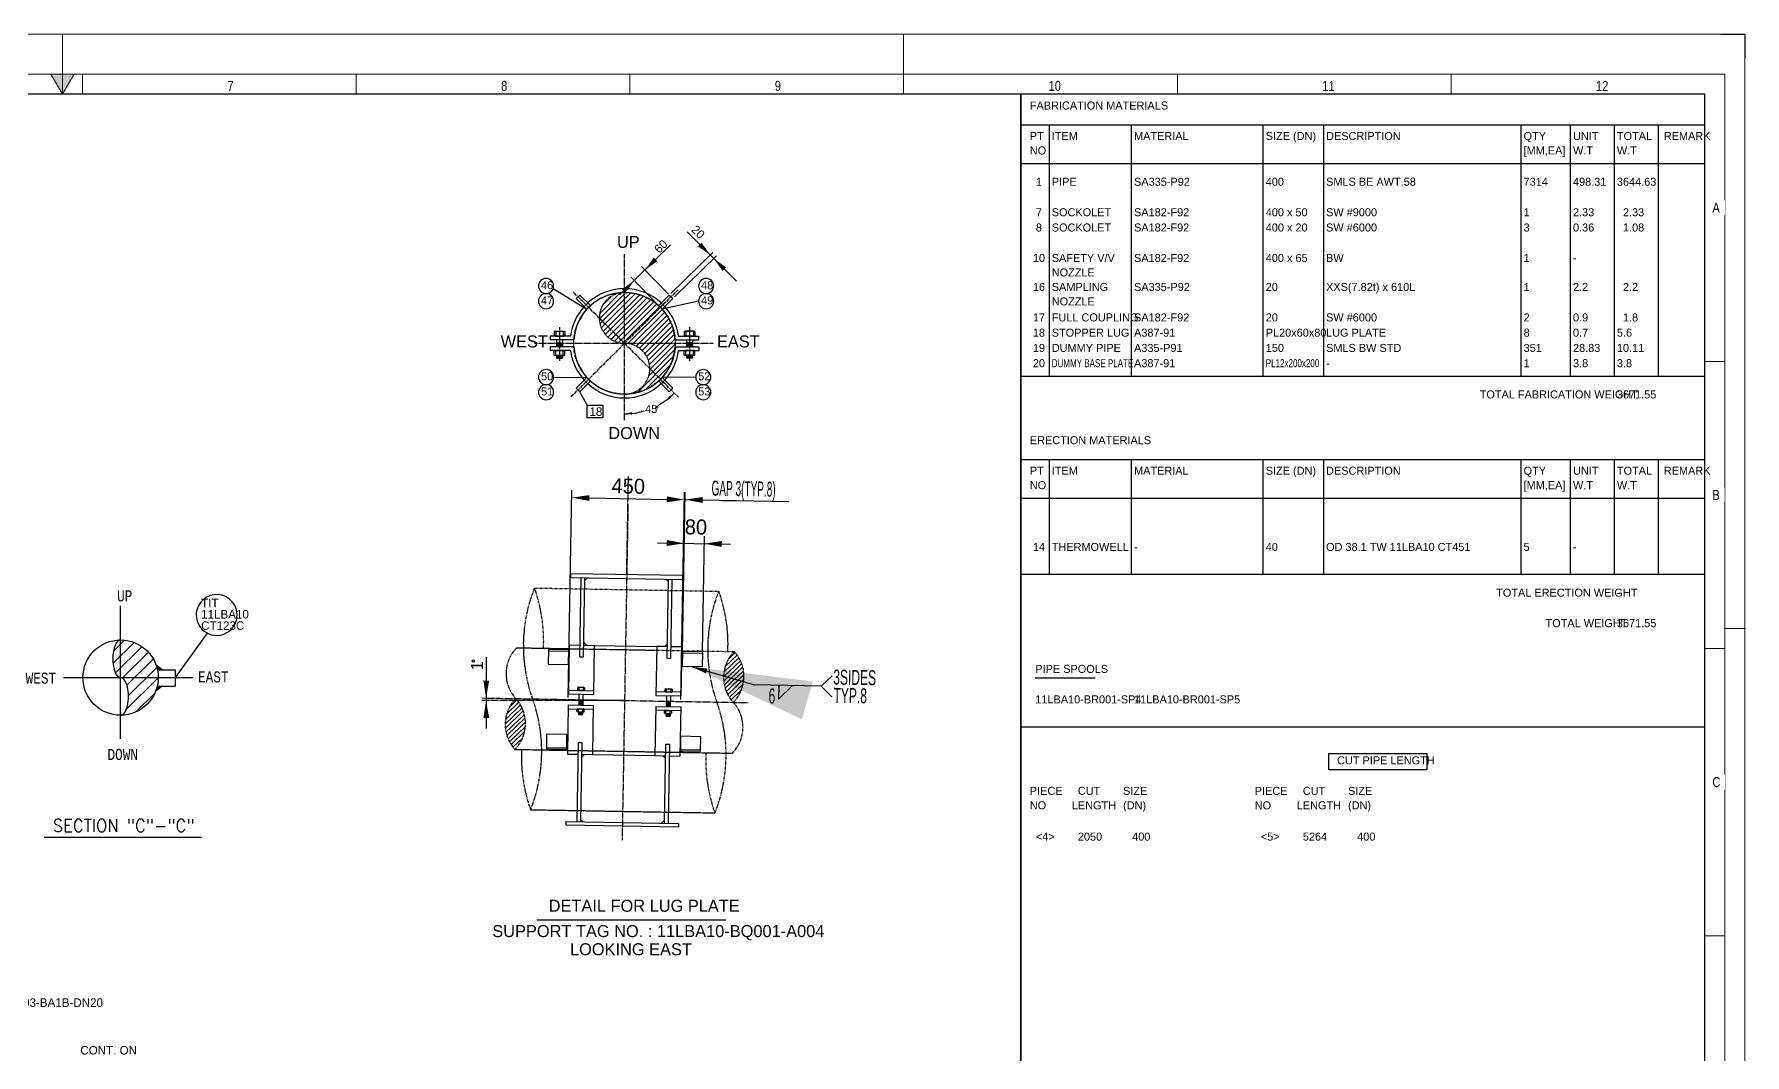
# Model space of a CAD drawing. Extents: x 0 to 846, y 0 to 594.
# Drawn here: x 413.4 to 841, y 339 to 594 of the extents above; entities that cross this region are included whole.
import ezdxf
from ezdxf.enums import TextEntityAlignment as Align

# ---------------------------------------------------------------- set-up
doc = ezdxf.new("R2010")
doc.units = 0
doc.header["$MEASUREMENT"] = 0
for name, pattern in [('CENTER2', [1.125, 0.75, -0.125, 0.125, -0.125]), ('HIDDEN', [9.525, 6.35, -3.175]), ('PHANTOM2', [1.25, 0.625, -0.125, 0.125, -0.125, 0.125, -0.125])]:
    doc.linetypes.add(name, pattern=pattern)
doc.layers.get('0').update_dxf_attribs({"linetype": 'CONTINUOUS'})
for name, color, linetype in [('1. continuous', 3, 'CONTINUOUS'), ('2. Hidden', 2, 'HIDDEN'), ('3. phantom', 6, 'PHANTOM2'), ('5. text', 2, 'CONTINUOUS'), ('7. center', 1, 'CENTER2'), ('dimension', 7, 'CONTINUOUS'), ('GT_1', 7, 'CONTINUOUS'), ('PIPP_LINE', 7, 'CONTINUOUS'), ('Revision', 6, 'CONTINUOUS')]:
    doc.layers.add(name, color=color, linetype=linetype)
doc.layers.add('G-ANNO-BRDR', color=3, linetype='CONTINUOUS', lineweight=0)
doc.layers.add('G-ANNO-TTLB', color=7, linetype='CONTINUOUS', lineweight=0)
doc.styles.add('HTX1', font='O8116901', dxfattribs={"width": 1.02})
doc.styles.add('MONOTXT', font='MONOTXT', dxfattribs={"height": 0.2})
doc.styles.add('ROMANS', font='romans.shx')
doc.styles.add('Style-Arial', font='arial.ttf')
doc.dimstyles.new('ISO-25', dxfattribs={"dimscale": 10, "dimtxt": 3, "dimasz": 3, "dimexe": 1.5, "dimexo": 1.5, "dimgap": 1, "dimtad": 1, "dimdec": 0, "dimrnd": 0.5, "dimtxsty": 'Standard', "dimcen": 2.5, "dimclrd": 4, "dimclre": 4, "dimclrt": 2, "dimadec": 0, "dimazin": 0, "dimtfac": 1, "dimtdec": 0, "dimtmove": 0, "dimatfit": 3, "dimfxl": 1, "dimarcsym": 0})

# ---------------------------------------------------------------- blocks, each defined once
blk = doc.blocks.new('3')
at = {"linetype": 'Continuous', "ltscale": 50}
for p, q in [((6.06, 15.62), (-3.46, 6.24)), ((1.81, 16.69), (-3.26, 11.69)), ((9.52, 13.76), (-2.38, 2.03)), ((12.34, 11.27), (0.67, -0.23)), ((14.55, 8.18), (2.68, -3.5)), ((16.08, 4.43), (3.31, -8.15)), ((16.67, -0.25), (2.15, -14.55)), ((15.13, -7.04), (6.68, -15.36))]:
    blk.add_line(p, q, dxfattribs=at)
at = {"layer": 'GT_1'}
blk.add_circle((0, 0), 16.8, dxfattribs=at)
for centre, start_param, end_param in [((0, 8.4), 3.141593, 6.283185), ((0, -8.4), 0, 3.141593)]:
    blk.add_ellipse(centre, major_axis=(0, -8.4), ratio=0.416667, start_param=start_param, end_param=end_param, dxfattribs=at)
blk = doc.blocks.new('*X17')
at = {"color": 0}
for p, q in [((50.4, 168.8), (53.7, 168.8)), ((50.9, 169.4), (53.7, 169.4)), ((51.5, 170), (53.7, 170)), ((52, 170.6), (53.7, 170.6)), ((52.5, 171.2), (53.7, 171.2)), ((53, 171.9), (53.7, 171.9)), ((53.5, 172.5), (53.7, 172.5)), ((42.2, 158.8), (42.8, 158.8)), ((42.7, 159.4), (45.3, 159.4)), ((43.2, 160), (48.1, 160)), ((43.7, 160.6), (51.1, 160.6)), ((44.3, 161.2), (53.7, 161.2)), ((44.8, 161.9), (53.7, 161.9)), ((45.3, 162.5), (53.7, 162.5)), ((45.8, 163.1), (53.7, 163.1)), ((46.3, 163.8), (53.7, 163.8)), ((46.8, 164.4), (53.7, 164.4)), ((47.3, 165), (53.7, 165)), ((47.9, 165.6), (53.7, 165.6)), ((48.4, 166.2), (53.7, 166.2)), ((48.9, 166.9), (53.7, 166.9)), ((49.4, 167.5), (53.7, 167.5)), ((49.9, 168.1), (53.7, 168.1))]:
    blk.add_line(p, q, dxfattribs=at)
blk = doc.blocks.new('*U8')
at = {"layer": 'G-ANNO-TTLB', "color": 7, "lineweight": 13, "ltscale": 0.172512}
blk.add_line((0.01, 0), (0, 0), dxfattribs=at)
at = {"layer": 'G-ANNO-TTLB', "color": 7, "lineweight": 13, "ltscale": 0.172512, "extrusion": (0, 0, -1), "flags": 128}
blk.add_lwpolyline([(-0.005, 0.00289), (-0.01, 0), (-0.005, -0.00289), (-0.005, 0.00289)], dxfattribs=at)
at = {"layer": 'G-ANNO-TTLB', "color": 7, "lineweight": 13, "ltscale": 0.172512, "extrusion": (0, 0, -1)}
blk.add_solid([(-0.005, 0.00289), (-0.01, 0), (-0.005, -0.00289)], dxfattribs=at)
blk = doc.blocks.new('*U7')
at = {"layer": 'G-ANNO-TTLB', "color": 7, "lineweight": 13, "ltscale": 0.172512}
for p, q in [((-0.005, 0.287), (0, 0.287)), ((-0.005, 0.21525), (0, 0.21525)), ((0.005, 0.1485), (0, 0.1485)), ((-0.005, 0.1435), (0, 0.1435)), ((-0.005, 0.07175), (0, 0.07175)), ((-0.005, 0), (0, 0)), ((-0.005, -0.07175), (0, -0.07175)), ((-0.005, -0.1435), (0, -0.1435)), ((0, -0.1485), (0.005, -0.1485)), ((-0.005, -0.21525), (0, -0.21525)), ((-0.005, -0.287), (0, -0.287))]:
    blk.add_line(p, q, dxfattribs=at)
at = {"layer": 'G-ANNO-TTLB', "color": 7, "lineweight": 13, "ltscale": 0.172512, "extrusion": (0, 0, -1)}
blk.add_blockref('*U8', (-0.005, 0), dxfattribs=at)
at = {"layer": 'G-ANNO-TTLB', "color": 7, "lineweight": 13, "char_height": 0.0025, "attachment_point": 4, "line_spacing_factor": 0.6, "style": 'Style-Arial', "bg_fill": 3, "box_fill_scale": 1.25, "bg_fill_color": 7, "bg_fill_transparency": 0}
for s, insert in [('\\H1x;\\W0.8;A', (-0.00311, 0.25363)), ('\\H1x;\\W0.8;B', (-0.00312, 0.18188)), ('\\H1x;\\W0.8;C', (-0.00311, 0.11013)), ('\\H1x;\\W0.8;D', (-0.00311, 0.03838)), ('\\H1x;\\W0.8;E', (-0.00311, -0.03337)), ('\\H1x;\\W0.8;F', (-0.00312, -0.10512)), ('\\H1x;\\W0.8;G', (-0.00311, -0.17687)), ('\\H1x;\\W0.8;H', (-0.00311, -0.24862))]:
    blk.add_mtext(s, dxfattribs=dict(at, insert=insert))
blk = doc.blocks.new('*U10')
at = {"layer": 'G-ANNO-TTLB', "color": 7, "lineweight": 13, "ltscale": 0.172512}
for q in [(0, -0.0075), (0, 0.0025)]:
    blk.add_line((0, 0.0075), q, dxfattribs=at)
at = {"layer": 'G-ANNO-TTLB', "color": 7, "lineweight": 13, "ltscale": 0.172512, "extrusion": (0, 0, -1), "flags": 128}
blk.add_lwpolyline([(0.00289, 0.0025), (0, 0.0075), (-0.00289, 0.0025), (0.00289, 0.0025)], dxfattribs=at)
at = {"layer": 'G-ANNO-TTLB', "color": 7, "lineweight": 13, "ltscale": 0.172512}
blk.add_solid([(-0.00289, 0.0025), (0, 0.0075), (0.00289, 0.0025)], dxfattribs=at)
blk = doc.blocks.new('*U11')
at = {"layer": 'G-ANNO-TTLB', "color": 7, "lineweight": 13, "ltscale": 0.172512}
for p, q in [((0, 0.0025), (0, -0.0025)), ((0.06841, 0.0025), (0.06841, -0.0025)), ((0.13683, 0.0025), (0.13683, -0.0025)), ((0.20524, 0.0025), (0.20524, -0.0025)), ((0.27366, 0.0025), (0.27366, -0.0025)), ((0.34208, 0.0025), (0.34208, -0.0025)), ((0.41049, 0.0025), (0.41049, -0.0025))]:
    blk.add_line(p, q, dxfattribs=at)
at = {"layer": 'G-ANNO-TTLB', "color": 7, "lineweight": 13, "extrusion": (0, 0, -1), "char_height": 0.0025, "attachment_point": 4, "text_direction": (1, 0, 0), "line_spacing_factor": 0.6, "style": 'Style-Arial', "bg_fill": 3, "box_fill_scale": 1.25, "bg_fill_color": 7, "bg_fill_transparency": 0}
for s, insert in [('\\H1x;\\W0.8;7', (0.03621, 0.00042)), ('\\H1x;\\W0.8;8', (0.10463, 0.00042)), ('\\H1x;\\W0.8;9', (0.17305, 0.00042)), ('\\H1x;\\W0.8;10', (0.24146, 0.00042)), ('\\H1x;\\W0.8;11', (0.30988, 0.00042)), ('\\H1x;\\W0.8;12', (0.37829, 0.00042))]:
    blk.add_mtext(s, dxfattribs=dict(at, insert=insert))
blk = doc.blocks.new('*U9')
at = {"layer": 'G-ANNO-TTLB', "color": 7, "lineweight": 13, "ltscale": 0.172512}
blk.add_blockref('*U10', (-0.005, -0.00024), dxfattribs=at)
blk.add_blockref('*U11', (0, 0.00476), dxfattribs=at)
blk.add_line((0.20525, 0.00226), (0.20525, -0.00774), dxfattribs=at)

msp = doc.modelspace()

# ---------------------------------------------------------------- hatches: boundary and pattern name
at = {"layer": '3. phantom'}
h = msp.add_hatch(dxfattribs=at)
h.set_pattern_fill('ANSI31', color=256, scale=7.5, style=0)
h.set_pattern_definition([(45, (148.0006, 386.5909), (-0.6629126, 0.6629126), [])])
h.paths.add_polyline_path([(560.98, 529.39, 1), (560.98, 516.77)])
h.paths.add_polyline_path([(560.98, 529.39), (560.98, 516.77), (573.61, 516.77, 0.414214)])
h.paths.add_polyline_path([(560.98, 504.14, 0.414214), (573.61, 516.77), (560.98, 516.77, -1)])

# ---------------------------------------------------------------- linework, layer by layer
at = {"linetype": 'Continuous'}
for p, q in [((576.6, 544.65), (588.96, 532.28)), ((559.7, 528.85), (572.5, 541.36)), ((572.57, 529.24), (583.05, 539.48)), ((571.98, 529.06), (565.25, 535.94)), ((573.46, 528.35), (583.93, 538.6)), ((543.14, 530.44), (551.56, 525.3)), ((569.33, 526.41), (562.6, 533.29)), ((579.48, 527.31), (570.41, 525.3)), ((543.26, 508.33), (551.56, 508.23)), ((551.67, 501.29), (549.79, 504.69)), ((578.78, 508.33), (570.41, 508.23)), ((456.68, 444.38), (448.7, 433.25)), ((526.36, 438.32), (526.36, 420.56)), ((434.96, 433.25), (453.05, 433.25)), ((539.04, 372.73), (586.33, 372.73))]:
    msp.add_line(p, q, dxfattribs=at)
at = {"color": 4}
for p, q in [((546.93, 428.28), (547.84, 480.08)), ((575.05, 427.79), (575.96, 479.59)), ((552.18, 478.13), (571.55, 477.79))]:
    msp.add_line(p, q, dxfattribs=at)
at = {"linetype": 'Continuous', "ltscale": 50}
msp.add_line((441.67, 426.73), (441.67, 426.72), dxfattribs=at)
at = {"linetype": 'Continuous'}
for centre, radius in [((569.05, 500.83), 0.25), ((523.19, 437.4), 0.324)]:
    msp.add_circle(centre, radius, dxfattribs=at)
for start, end in [(298.6856, 315.0688), (270.0486, 286.1318)]:
    msp.add_arc((560.97, 516.75), 17.58, start, end, dxfattribs=at)
at = {"color": 4}
for points in [[(552.19, 478.85), (552.17, 477.4), (547.8, 478.2)], [(571.56, 478.52), (571.54, 477.06), (575.93, 477.71)]]:
    msp.add_solid(points, dxfattribs=at)
at = {"layer": '1. continuous'}
for p, q in [((548.91, 527.96), (549.79, 528.84)), ((548.91, 527.96), (551.56, 525.3)), ((549.79, 528.84), (552.45, 526.19)), ((552.45, 526.19), (551.56, 525.3)), ((572.17, 528.84), (569.52, 526.19)), ((569.52, 526.19), (570.41, 525.3)), ((573.06, 527.96), (570.41, 525.3)), ((573.06, 527.96), (572.17, 528.84)), ((547.47, 518.58), (542.42, 518.58)), ((542.42, 518.58), (542.42, 517.64)), ((548.31, 517.64), (542.42, 517.64)), ((543.43, 519.69), (543.43, 518.65)), ((543.61, 519.77), (545.86, 519.77)), ((543.61, 518.58), (545.86, 518.58)), ((543.79, 519.69), (543.79, 518.65)), ((543.99, 517.64), (543.99, 515.89)), ((545.48, 517.64), (545.48, 515.89)), ((545.68, 519.69), (545.68, 518.65)), ((546.03, 519.69), (546.03, 518.65)), ((573.65, 517.64), (579.55, 517.64)), ((574.5, 518.58), (579.55, 518.58)), ((575.93, 519.69), (575.93, 518.65)), ((578.36, 519.77), (576.11, 519.77)), ((578.36, 518.58), (576.11, 518.58)), ((576.29, 519.69), (576.29, 518.65)), ((576.49, 517.64), (576.49, 515.89)), ((577.98, 517.64), (577.98, 515.89)), ((578.18, 519.69), (578.18, 518.65)), ((578.53, 519.69), (578.53, 518.65)), ((579.55, 517.64), (579.55, 518.58)), ((548.31, 515.89), (542.42, 515.89)), ((542.42, 515.89), (542.42, 514.95)), ((547.47, 514.95), (542.42, 514.95)), ((543.43, 513.84), (543.43, 514.88)), ((543.61, 514.95), (545.86, 514.95)), ((543.61, 513.77), (545.86, 513.77)), ((543.79, 513.84), (543.79, 514.88)), ((543.99, 516.89), (545.48, 516.89)), ((543.99, 516.58), (545.48, 516.58)), ((543.99, 516.27), (545.48, 516.27)), ((543.99, 513.77), (543.99, 513.14)), ((543.99, 513.45), (545.48, 513.45)), ((544.05, 513.08), (543.99, 513.14)), ((543.99, 513.14), (545.48, 513.14)), ((544.08, 516.73), (545.39, 516.73)), ((544.08, 516.42), (545.39, 516.42)), ((544.08, 516.11), (545.39, 516.11)), ((544.08, 513.61), (545.39, 513.61)), ((544.08, 513.3), (545.39, 513.3)), ((545.42, 513.08), (545.48, 513.14)), ((545.48, 513.77), (545.48, 513.14)), ((545.68, 513.84), (545.68, 514.88)), ((546.03, 513.84), (546.03, 514.88)), ((573.65, 515.89), (579.55, 515.89)), ((574.5, 514.95), (579.55, 514.95)), ((575.93, 513.84), (575.93, 514.88)), ((578.36, 514.95), (576.11, 514.95)), ((578.36, 513.77), (576.11, 513.77)), ((576.29, 513.84), (576.29, 514.88)), ((577.98, 516.89), (576.49, 516.89)), ((577.98, 516.58), (576.49, 516.58)), ((577.98, 516.27), (576.49, 516.27)), ((576.49, 513.77), (576.49, 513.14)), ((577.98, 513.45), (576.49, 513.45)), ((576.55, 513.08), (576.49, 513.14)), ((577.98, 513.14), (576.49, 513.14)), ((577.89, 516.73), (576.58, 516.73)), ((577.89, 516.42), (576.58, 516.42)), ((577.89, 516.11), (576.58, 516.11)), ((577.89, 513.61), (576.58, 513.61)), ((577.89, 513.3), (576.58, 513.3)), ((577.92, 513.08), (577.98, 513.14)), ((577.98, 513.77), (577.98, 513.14)), ((578.18, 513.84), (578.18, 514.88)), ((578.53, 513.84), (578.53, 514.88)), ((579.55, 515.89), (579.55, 514.95)), ((544.05, 513.08), (545.42, 513.08)), ((577.92, 513.08), (576.55, 513.08)), ((548.91, 505.58), (551.56, 508.23)), ((548.91, 505.58), (549.79, 504.69)), ((549.79, 504.69), (552.45, 507.34)), ((552.45, 507.34), (551.56, 508.23)), ((569.52, 507.34), (570.41, 508.23)), ((572.17, 504.69), (569.52, 507.34)), ((573.06, 505.58), (570.41, 508.23)), ((573.06, 505.58), (572.17, 504.69)), ((547.47, 459.21), (547.46, 458.28)), ((547.46, 458.28), (561.52, 458.03)), ((575.59, 458.72), (547.47, 459.21)), ((549.77, 438.45), (550.11, 458.23)), ((550.7, 438.43), (551.05, 458.21)), ((551.74, 458.2), (551.04, 457.53)), ((561.52, 458.03), (575.58, 457.79)), ((571.3, 457.86), (571.97, 457.16)), ((571.64, 438.07), (571.98, 457.85)), ((572.58, 438.05), (572.92, 457.83)), ((575.58, 457.79), (575.59, 458.72)), ((547.16, 441.42), (546.95, 429.16)), ((547.16, 441.42), (549.82, 441.37)), ((550.76, 441.35), (553.41, 441.31)), ((551.44, 441.34), (550.77, 442.04)), ((553.41, 441.31), (553.2, 429.05)), ((553.41, 441.31), (569.03, 441.03)), ((569.03, 441.03), (568.82, 428.77)), ((571.69, 440.99), (569.03, 441.03)), ((571, 441), (571.7, 441.68)), ((575.28, 440.93), (572.63, 440.97)), ((575.28, 440.93), (575.07, 428.67)), ((541.95, 440.33), (541.89, 436.58)), ((541.89, 436.58), (546.89, 436.49)), ((541.95, 440.33), (546.95, 440.24)), ((541.95, 439.95), (546.95, 439.86)), ((546.95, 440.24), (546.89, 436.49)), ((549.77, 438.45), (550.7, 438.43)), ((571.64, 438.07), (572.58, 438.05)), ((575.45, 439.74), (575.38, 435.99)), ((580.44, 439.28), (575.44, 439.37)), ((580.45, 439.65), (575.45, 439.74)), ((580.45, 439.65), (580.38, 435.9)), ((580.38, 435.9), (575.38, 435.99)), ((546.95, 429.16), (553.2, 429.05)), ((546.96, 430.09), (553.21, 429.98)), ((549.2, 430.73), (549.19, 430.12)), ((550.81, 430.03), (549.37, 430.05)), ((550.82, 430.78), (549.38, 430.8)), ((549.57, 429.11), (549.52, 426.36)), ((549.55, 430.73), (549.54, 430.12)), ((550.45, 427.56), (549.64, 427.58)), ((550.57, 429.09), (550.52, 426.34)), ((550.65, 430.71), (550.64, 430.1)), ((551, 430.7), (550.99, 430.09)), ((568.82, 428.77), (575.07, 428.67)), ((575.09, 429.6), (568.84, 429.71)), ((571.07, 430.35), (571.06, 429.74)), ((571.24, 429.67), (572.68, 429.64)), ((571.25, 430.42), (572.7, 430.39)), ((571.44, 428.73), (571.4, 425.98)), ((571.43, 430.35), (571.42, 429.74)), ((572.44, 428.71), (572.4, 425.96)), ((572.52, 430.33), (572.51, 429.72)), ((572.87, 430.32), (572.86, 429.71)), ((546.9, 426.41), (546.69, 414.15)), ((546.88, 425.47), (553.13, 425.36)), ((546.9, 426.41), (553.15, 426.3)), ((549.1, 424.75), (549.11, 425.36)), ((550.72, 424.65), (549.27, 424.68)), ((550.73, 425.4), (549.29, 425.43)), ((549.45, 424.74), (549.46, 425.35)), ((549.5, 424.67), (549.48, 424.05)), ((549.55, 423.98), (549.48, 424.05)), ((550.48, 424.03), (549.48, 424.05)), ((550.49, 424.34), (549.49, 424.36)), ((550.53, 426.78), (549.53, 426.8)), ((550.53, 426.47), (549.53, 426.49)), ((550.54, 427.41), (549.54, 427.42)), ((550.54, 427.09), (549.54, 427.11)), ((550.42, 423.97), (549.55, 423.98)), ((550.39, 424.19), (549.58, 424.2)), ((550.4, 424.5), (549.59, 424.52)), ((550.44, 426.63), (549.62, 426.64)), ((550.45, 427.25), (549.63, 427.27)), ((550.44, 426.94), (549.63, 426.95)), ((550.42, 423.97), (550.48, 424.03)), ((550.5, 424.66), (550.48, 424.03)), ((550.54, 424.73), (550.55, 425.33)), ((550.89, 424.72), (550.91, 425.33)), ((553.15, 426.3), (552.94, 414.04)), ((568.77, 426.02), (568.56, 413.76)), ((575, 424.98), (568.76, 425.09)), ((568.77, 426.02), (575.02, 425.92)), ((570.97, 424.37), (570.98, 424.98)), ((571.14, 424.3), (572.59, 424.27)), ((571.16, 425.05), (572.6, 425.02)), ((571.32, 424.36), (571.33, 424.97)), ((571.37, 424.29), (571.36, 423.67)), ((571.36, 423.98), (572.36, 423.96)), ((571.42, 423.6), (571.36, 423.67)), ((571.36, 423.67), (572.36, 423.65)), ((571.4, 426.42), (572.4, 426.4)), ((571.4, 426.1), (572.4, 426.09)), ((571.41, 426.73), (572.41, 426.71)), ((572.41, 427.02), (571.42, 427.04)), ((571.42, 423.6), (572.29, 423.59)), ((571.45, 423.82), (572.26, 423.81)), ((571.46, 424.13), (572.27, 424.12)), ((571.5, 426.57), (572.31, 426.56)), ((571.5, 426.26), (572.31, 426.24)), ((572.32, 427.18), (571.51, 427.2)), ((572.32, 426.87), (571.51, 426.88)), ((572.29, 423.59), (572.36, 423.65)), ((572.37, 424.27), (572.36, 423.65)), ((572.41, 424.34), (572.43, 424.95)), ((572.77, 424.34), (572.78, 424.95)), ((575.02, 425.92), (574.81, 413.65)), ((541.52, 415.42), (541.59, 419.17)), ((541.59, 419.17), (546.58, 419.08)), ((546.52, 415.33), (546.58, 419.08)), ((541.52, 415.42), (546.52, 415.33)), ((541.53, 415.79), (546.53, 415.7)), ((549.39, 417.02), (549.05, 397.24)), ((549.39, 417.02), (550.33, 417.01)), ((550.33, 417.01), (549.99, 397.22)), ((571.26, 416.64), (570.92, 396.86)), ((571.26, 416.64), (572.2, 416.62)), ((572.2, 416.62), (571.86, 396.84)), ((575.02, 414.83), (575.08, 418.58)), ((580.02, 415.12), (575.02, 415.21)), ((580.01, 414.75), (575.02, 414.83)), ((580.08, 418.49), (575.08, 418.58)), ((580.01, 414.75), (580.08, 418.49)), ((546.69, 414.15), (549.34, 414.1)), ((550.97, 414.07), (550.27, 413.4)), ((550.28, 414.08), (552.94, 414.04)), ((552.94, 414.04), (568.56, 413.76)), ((568.56, 413.76), (571.21, 413.72)), ((570.53, 413.73), (571.2, 413.03)), ((572.15, 413.7), (574.81, 413.65)), ((550.67, 397.21), (550, 397.91)), ((546.38, 396.35), (546.39, 397.29)), ((574.5, 395.86), (546.38, 396.35)), ((546.39, 397.29), (560.45, 397.04)), ((560.45, 397.04), (574.51, 396.79)), ((570.23, 396.87), (570.93, 397.55)), ((574.51, 396.79), (574.5, 395.86))]:
    msp.add_line(p, q, dxfattribs=at)
for centre, radius, start, end in [((560.98, 516.77), 13.64, 47.6268, 132.3732), ((560.98, 516.77), 13.64, 137.6268, 172.3625), ((560.98, 516.77), 12.7, 3.9507, 176.0493), ((560.98, 516.77), 13.64, 7.6375, 42.3732), ((543.61, 519.51), 0.255, 46.3972, 133.6028), ((543.61, 518.83), 0.255, 226.3972, 313.6028), ((544.73, 513.33), 6.43, 81.5203, 98.4797), ((544.73, 525.01), 6.43, 261.5203, 278.4797), ((545.86, 519.51), 0.255, 46.3972, 133.6028), ((545.86, 518.83), 0.255, 226.3972, 313.6028), ((576.11, 519.51), 0.255, 46.3972, 133.6028), ((576.11, 518.83), 0.255, 226.3972, 313.6028), ((577.23, 513.33), 6.43, 81.5203, 98.4797), ((577.23, 525.01), 6.43, 261.5203, 278.4797), ((578.36, 519.51), 0.255, 46.3972, 133.6028), ((578.36, 518.83), 0.255, 226.3972, 313.6028), ((543.61, 514.7), 0.255, 46.3972, 133.6028), ((543.61, 514.02), 0.255, 226.3972, 313.6028), ((544.73, 508.52), 6.43, 81.5203, 98.4797), ((544.73, 520.2), 6.43, 261.5203, 278.4797), ((545.86, 514.7), 0.255, 46.3972, 133.6028), ((545.86, 514.02), 0.255, 226.3972, 313.6028), ((560.98, 516.77), 13.64, 187.6375, 222.3732), ((560.98, 516.77), 12.7, 183.9507, 356.0493), ((560.98, 516.77), 13.64, 317.6268, 352.3625), ((576.11, 514.7), 0.255, 46.3972, 133.6028), ((576.11, 514.02), 0.255, 226.3972, 313.6028), ((577.23, 508.52), 6.43, 81.5203, 98.4797), ((577.23, 520.2), 6.43, 261.5203, 278.4797), ((578.36, 514.7), 0.255, 46.3972, 133.6028), ((578.36, 514.02), 0.255, 226.3972, 313.6028), ((560.98, 516.77), 13.64, 227.6268, 312.3732), ((549.37, 430.31), 0.255, 225.3972, 312.6028), ((549.38, 430.55), 0.255, 45.3972, 132.6028), ((550.13, 432.2), 2.16, 254.3472, 283.6528), ((550.06, 428.63), 2.16, 74.3472, 103.6528), ((550.82, 430.28), 0.255, 225.3972, 312.6028), ((550.82, 430.52), 0.255, 45.3972, 132.6028), ((571.24, 429.92), 0.255, 225.3972, 312.6028), ((571.25, 430.16), 0.255, 45.3972, 132.6028), ((572, 431.82), 2.16, 254.3472, 283.6528), ((571.94, 428.25), 2.16, 74.3472, 103.6528), ((572.69, 429.9), 0.255, 225.3972, 312.6028), ((572.69, 430.14), 0.255, 45.3972, 132.6028), ((549.28, 424.93), 0.255, 225.3972, 312.6028), ((549.28, 425.17), 0.255, 45.3972, 132.6028), ((550.03, 426.83), 2.16, 254.3472, 283.6528), ((549.97, 423.25), 2.16, 74.3472, 103.6528), ((550.72, 424.91), 0.255, 225.3972, 312.6028), ((550.73, 425.15), 0.255, 45.3972, 132.6028), ((571.15, 424.55), 0.255, 225.3972, 312.6028), ((571.15, 424.79), 0.255, 45.3972, 132.6028), ((571.9, 426.44), 2.16, 254.3472, 283.6528), ((571.84, 422.87), 2.16, 74.3472, 103.6528), ((572.59, 424.53), 0.255, 225.3972, 312.6028), ((572.6, 424.77), 0.255, 45.3972, 132.6028)]:
    msp.add_arc(centre, radius, start, end, dxfattribs=at)
at = {"layer": '2. Hidden'}
for p, q in [((550.91, 525.96), (551.79, 526.84)), ((571.06, 525.96), (570.18, 526.84)), ((550.91, 507.57), (551.79, 506.69)), ((571.06, 507.57), (570.18, 506.69))]:
    msp.add_line(p, q, dxfattribs=at)
at = {"layer": '3. phantom'}
for p, q in [((538.47, 455.63), (584.54, 454.83)), ((534.02, 440.71), (588.39, 439.76)), ((533.58, 415.31), (587.95, 414.36)), ((537.5, 400.24), (583.58, 399.44))]:
    msp.add_line(p, q, dxfattribs=at)
at = {"layer": '3. phantom', "linetype": 'Continuous'}
for p, q in [((585.74, 433.44), (589.93, 437.48)), ((585.78, 432.39), (590.25, 436.71)), ((585.83, 434.61), (589.55, 438.2)), ((586.14, 436), (589.11, 438.87)), ((586.96, 437.87), (588.63, 439.49)), ((585.93, 431.44), (590.51, 435.88)), ((586.15, 430.57), (590.71, 434.97)), ((586.44, 429.77), (590.81, 433.99)), ((586.79, 429.02), (590.8, 432.89)), ((532.28, 425.97), (534.07, 427.7)), ((587.19, 428.33), (590.62, 431.64)), ((587.65, 427.68), (590.16, 430.1)), ((531.15, 421.62), (535.36, 425.69)), ((531.2, 420.58), (535.68, 424.91)), ((531.23, 422.79), (534.98, 426.41)), ((531.35, 419.64), (535.94, 424.07)), ((531.53, 424.16), (534.55, 427.08)), ((588.15, 427.08), (588.49, 427.41)), ((531.58, 418.77), (536.13, 423.17)), ((531.87, 417.97), (536.22, 422.17)), ((532.22, 417.23), (536.2, 421.07)), ((532.63, 416.53), (536.02, 419.8)), ((533.09, 415.89), (535.53, 418.24))]:
    msp.add_line(p, q, dxfattribs=at)
at = {"layer": '3. phantom'}
msp.add_circle((560.98, 516.77), 12.7, dxfattribs=at)
for centre, radius, start, end in [((561.02, 523.12), 6.35, 90.3524, 269.6476), ((560.95, 510.42), 6.35, 270.3524, 89.6476), ((574.71, 441.15), 39.03, 158.2156, 199.7844), ((501.74, 442.42), 39.03, 357.3116, 19.7844), ((620.79, 440.34), 39.03, 158.2156, 199.7844), ((547.82, 441.62), 39.03, 357.3116, 19.7844), ((540.58, 434.24), 9.21, 135.3972, 222.6028), ((594.95, 433.29), 9.21, 135.3972, 222.6028), ((581.61, 433.53), 9.21, 315.3972, 42.6028), ((540.36, 421.54), 9.21, 135.3972, 222.6028), ((527.02, 421.78), 9.21, 315.3972, 42.6028), ((501.26, 414.73), 39.03, 338.2156, 19.7844), ((547.34, 413.92), 39.03, 338.2156, 19.7844), ((581.39, 420.83), 9.21, 315.3972, 42.6028), ((574.23, 413.45), 39.03, 177.3116, 199.7844), ((620.3, 412.65), 39.03, 177.3116, 199.7844)]:
    msp.add_arc(centre, radius, start, end, dxfattribs=at)
at = {"layer": '5. text'}
msp.add_solid([(581.31, 434.3), (577.88, 435.95), (581.66, 435.5)], dxfattribs=at)
at = {"layer": '7. center'}
for p, q in [((560.98, 497.54), (560.98, 539.12)), ((574.38, 530.16), (547.56, 503.34)), ((574.47, 503.28), (548.14, 529.61)), ((544.73, 520.79), (544.73, 512.41)), ((577.23, 520.79), (577.23, 512.41)), ((538.49, 516.77), (583.24, 516.77)), ((561.54, 459.16), (561.96, 483.65)), ((561.84, 476.54), (560.38, 392.66)), ((525.35, 428.16), (591.85, 427)), ((560.98, 427.54), (525.35, 427.54))]:
    msp.add_line(p, q, dxfattribs=at)
at = {"layer": 'dimension', "color": 2}
for p, q in [((610.17, 431.12), (612.87, 433.73)), ((610.17, 431.12), (593.44, 431.41)), ((599.52, 431.31), (599.46, 427.86)), ((602.97, 431.25), (599.46, 427.86)), ((610.17, 431.12), (612.77, 428.42))]:
    msp.add_line(p, q, dxfattribs=at)
at = {"layer": 'dimension', "color": 4}
for points in [[(580.2, 541.93), (579.31, 541.05), (582.41, 538.84)], [(569.18, 537.3), (568.29, 538.18), (566.09, 535.09)], [(585.49, 534.87), (586.38, 535.75), (583.28, 537.96)], [(560.33, 530.27), (561.22, 529.39), (563.43, 532.48)], [(571.83, 503.28), (572.26, 502.83), (573.42, 504.33)], [(562.87, 498.96), (562.84, 499.58), (560.98, 499.17)]]:
    msp.add_solid(points, dxfattribs=at)
at = {"layer": 'G-ANNO-BRDR', "color": 3, "lineweight": 13, "ltscale": 0.172512, "flags": 128}
msp.add_lwpolyline([(0, 594), (841, 594), (841, 0), (0, 0)], close=True, dxfattribs=at)
at = {"layer": 'G-ANNO-TTLB', "color": 7, "lineweight": 13, "ltscale": 0.172512, "flags": 128}
msp.add_lwpolyline([(841, 584), (841, 594), (831, 594)], dxfattribs=at)
for points in [[(15, 584), (836, 584), (836, 10), (15, 10)], [(831, 15), (20, 15), (20, 579), (831, 579)]]:
    msp.add_lwpolyline(points, close=True, dxfattribs=at)
at = {"layer": 'GT_1'}
for p, q in [((434.96, 417.99), (434.96, 451.17)), ((445.38, 435.17), (443.73, 436.53)), ((420.77, 433.25), (449.49, 433.25)), ((444.2, 435.17), (448.7, 435.17)), ((448.7, 435.17), (448.7, 431.11)), ((445.38, 431.11), (443.73, 429.75)), ((444.2, 431.11), (448.7, 431.11))]:
    msp.add_line(p, q, dxfattribs=at)
at = {"layer": 'GT_1', "flags": 128}
for points in [[(835, 594), (841, 594), (841, 588)], [(20, 15), (831, 15), (831, 15), (660, 15), (660, 579), (20, 579), (20, 15)], [(831, 15), (831, 579), (660, 579), (660, 15), (831, 15)], [(660, 571.38), (831, 571.38)], [(667.09, 571.38), (667.09, 508.6)], [(687.66, 571.38), (687.66, 508.6)], [(720.57, 571.38), (720.57, 508.6)], [(735.66, 571.38), (735.66, 508.6)], [(785.03, 571.38), (785.03, 508.6)], [(797.37, 571.38), (797.37, 508.6)], [(808.34, 571.38), (808.34, 508.6)], [(819.31, 571.38), (819.31, 508.6)], [(660, 561.74), (831, 561.74)], [(660, 508.6), (831, 508.6)], [(551.67, 501.29), (555.59, 501.29), (555.59, 498.19), (551.67, 498.19), (551.67, 501.29)], [(660, 487.76), (831, 487.76)], [(667.09, 487.76), (667.09, 459.08)], [(687.66, 487.76), (687.66, 459.08)], [(720.57, 487.76), (720.57, 459.08)], [(735.66, 487.76), (735.66, 459.08)], [(785.03, 487.76), (785.03, 459.08)], [(797.37, 487.76), (797.37, 459.08)], [(808.34, 487.76), (808.34, 459.08)], [(819.31, 487.76), (819.31, 459.08)], [(660, 478.12), (831, 478.12)], [(660, 459.08), (831, 459.08)], [(678.62, 433.07), (663.66, 433.07)], [(660, 420.98), (831, 420.98)], [(737.03, 414.25), (761.54, 414.25), (761.54, 410.22), (737.03, 410.22), (737.03, 414.25)]]:
    msp.add_lwpolyline(points, dxfattribs=at)
for points in [[(539.48, 531.09, 1), (543.26, 531.09, 1), (539.48, 531.09)], [(579.48, 531.09, 1), (583.27, 531.09, 1), (579.48, 531.09)], [(539.48, 527.31, 1), (543.26, 527.31, 1), (539.48, 527.31)], [(579.48, 527.31, 1), (583.27, 527.31, 1), (579.48, 527.31)], [(539.48, 508.33, 1), (543.26, 508.33, 1), (539.48, 508.33)], [(578.78, 508.33, 1), (582.56, 508.33, 1), (578.78, 508.33)], [(539.48, 504.55, 1), (543.26, 504.55, 1), (539.48, 504.55)], [(578.78, 504.55, 1), (582.56, 504.55, 1), (578.78, 504.55)], [(454.62, 446.35, 1), (463.46, 451.45, 1), (454.62, 446.35)]]:
    msp.add_lwpolyline(points, format="xyb", dxfattribs=at)
at = {"layer": 'PIPP_LINE', "color": 254, "linetype": 'Continuous'}
msp.add_line((455.24, 393.32), (415.91, 393.32), dxfattribs=at)
at = {"layer": 'Revision', "color": 4}
for p, q in [((575.28, 440.99), (575.96, 479.59)), ((575.45, 439.79), (576.15, 479.58)), ((575.93, 477.71), (602.06, 477.25)), ((585.49, 477.54), (588.95, 477.48)), ((569.23, 466.92), (587.44, 466.6)), ((580.45, 439.78), (580.95, 468.59))]:
    msp.add_line(p, q, dxfattribs=at)
for points in [[(580.5, 478.36), (580.48, 476.9), (576.12, 477.71)], [(571.56, 467.61), (571.54, 466.15), (575.92, 466.8)], [(585.31, 467.37), (585.28, 465.91), (580.92, 466.71)], [(525.7, 432.53), (527.16, 432.5), (526.36, 428.14)], [(525.7, 423.15), (527.16, 423.17), (526.36, 427.54)]]:
    msp.add_solid(points, dxfattribs=at)

# ---------------------------------------------------------------- block references
at = {"linetype": 'Continuous', "xscale": 0.5599999999999454, "yscale": 0.5599999999999454, "zscale": 0.5599999999999454}
msp.add_blockref('3', (435.02, 433.25), dxfattribs=at)
at = {"layer": 'GT_1', "yscale": 0.1016064000000209, "zscale": 0.1016064000000209}
for p, xscale, rotation in [((427.83, 440.63), 0.1016064000000209, 270), ((427.83, 425.65), -0.1016064000000209, 269.9999999999999)]:
    msp.add_blockref('*X17', p, dxfattribs=dict(at, xscale=xscale, rotation=rotation))

# ---------------------------------------------------------------- texts
at = {"color": 2, "insert": (561.92, 481.08), "char_height": 3.75, "attachment_point": 5, "rotation": 359}
msp.add_mtext('450', dxfattribs=at)
at = {"layer": 'dimension', "color": 2, "width": 0.5}
msp.add_text('GAP 3(TYP.8)', height=3.75, rotation=359, dxfattribs=at).set_placement((582.71, 478.71))
at = {"layer": 'dimension', "color": 4, "width": 0.6}
for s, p in [('3SIDES', (613.13, 431.51)), ('TYP.8', (613.18, 426.95))]:
    msp.add_text(s, height=3.75, rotation=359, dxfattribs=at).set_placement(p)
msp.add_text('6', height=3.75, rotation=359, dxfattribs=at).set_placement((597.79, 426.79), align=Align.CENTER)
at = {"layer": 'GT_1', "style": 'HTX1'}
for s, height, width, p in [('FABRICATION MATERIALS', 2, 1.02, (662.29, 575.19)), ('PT', 2, 1.02, (662.29, 567.57)), ('ITEM', 2, 1.02, (667.77, 567.57)), ('MATERIAL', 2, 1.02, (688.34, 567.57)), ('SIZE (DN)', 2, 1.02, (721.26, 567.57)), ('DESCRIPTION', 2, 1.02, (736.34, 567.57)), ('QTY', 2, 1.02, (785.71, 567.57)), ('UNIT', 2, 1.02, (798.06, 567.57)), ('TOTAL', 2, 1.02, (809.03, 567.57)), (' REMARK', 2, 1.02, (820, 567.57)), ('NO', 2, 1.02, (662.29, 563.95)), ('[MM,EA]', 2, 1.02, (785.71, 563.95)), ('W.T', 2, 1.02, (798.06, 563.95)), ('W.T', 2, 1.02, (809.03, 563.95)), ('  1', 2, 1.02, (662.29, 556.14)), ('PIPE', 2, 1.02, (667.77, 556.14)), ('SA335-P92', 2, 1.02, (688.34, 556.14)), ('400', 2, 1.02, (721.26, 556.14)), ('SMLS BE AWT.58', 2, 1.02, (736.34, 556.14)), ('7314', 2, 1.02, (785.71, 556.14)), ('498.31', 2, 1.02, (798.06, 556.14)), ('3644.63', 2, 1.02, (809.03, 556.14)), ('  7', 2, 1.02, (662.29, 548.52)), ('SOCKOLET', 2, 1.02, (667.77, 548.52)), ('SA182-F92', 2, 1.02, (688.34, 548.52)), ('400 x 50', 2, 1.02, (721.26, 548.52)), ('SW #9000', 2, 1.02, (736.34, 548.52)), ('1', 2, 1.02, (785.71, 548.52)), ('2.33', 2, 1.02, (798.06, 548.52)), ('  2.33', 2, 1.02, (809.03, 548.52)), ('  8', 2, 1.02, (662.29, 544.71)), ('SOCKOLET', 2, 1.02, (667.77, 544.71)), ('SA182-F92', 2, 1.02, (688.34, 544.71)), ('400 x 20', 2, 1.02, (721.26, 544.71)), ('SW #6000', 2, 1.02, (736.34, 544.71)), ('3', 2, 1.02, (785.71, 544.71)), ('0.36', 2, 1.02, (798.06, 544.71)), ('  1.08', 2, 1.02, (809.03, 544.71)), (' 10', 2, 1.02, (662.29, 537.1)), ('SAFETY V/V', 2, 1.02, (667.77, 537.1)), ('SA182-F92', 2, 1.02, (688.34, 537.1)), ('400 x 65', 2, 1.02, (721.26, 537.1)), ('BW', 2, 1.02, (736.34, 537.1)), ('1', 2, 1.02, (785.71, 537.1)), ('NOZZLE', 2, 1.02, (667.77, 533.48)), ('-', 2, 1.02, (798.06, 537.1)), ('46', 2, 1.02, (540.11, 530.29)), ('48', 2, 1.02, (580.12, 530.29)), (' 16', 2, 1.02, (662.29, 529.86)), ('SAMPLING', 2, 1.02, (667.77, 529.86)), ('SA335-P92', 2, 1.02, (688.34, 529.86)), ('20', 2, 1.02, (721.26, 529.86)), ('XXS(7.82t) x 610L', 2, 1.02, (736.34, 529.86)), ('1', 2, 1.02, (785.71, 529.86)), ('2.2', 2, 1.02, (798.06, 529.86)), ('  2.2', 2, 1.02, (809.03, 529.86)), ('47', 2, 1.02, (540.11, 526.51)), ('49', 2, 1.02, (580.12, 526.51)), ('NOZZLE', 2, 1.02, (667.77, 526.24)), (' 17', 2, 1.02, (662.29, 522.24)), ('FULL COUPLING', 2, 1.02, (667.77, 522.24)), ('SA182-F92', 2, 1.02, (688.34, 522.24)), ('20', 2, 1.02, (721.26, 522.24)), ('SW #6000', 2, 1.02, (736.34, 522.24)), ('2', 2, 1.02, (785.71, 522.24)), ('0.9', 2, 1.02, (798.06, 522.24)), ('  1.8', 2, 1.02, (809.03, 522.24)), (' 18', 2, 1.02, (662.29, 518.43)), ('STOPPER LUG', 2, 1.02, (667.77, 518.43)), ('A387-91', 2, 1.02, (688.34, 518.43)), ('PL20x60x80', 2, 1.02, (721.26, 518.43)), ('LUG PLATE', 2, 1.02, (736.34, 518.43)), ('8', 2, 1.02, (785.71, 518.43)), ('0.7', 2, 1.02, (798.06, 518.43)), ('5.6', 2, 1.02, (809.03, 518.43)), (' 19', 2, 1.02, (662.29, 514.62)), ('DUMMY PIPE', 2, 1.02, (667.77, 514.62)), ('A335-P91', 2, 1.02, (688.34, 514.62)), ('150', 2, 1.02, (721.26, 514.62)), ('SMLS BW STD', 2, 1.02, (736.34, 514.62)), ('351', 2, 1.02, (785.71, 514.62)), ('28.83', 2, 1.02, (798.06, 514.62)), ('10.11', 2, 1.02, (809.03, 514.62)), ('50', 2, 1.02, (540.11, 507.53)), ('52', 2, 1.02, (579.41, 507.53)), (' 20', 2, 1.02, (662.29, 510.81)), ('DUMMY BASE PLATE', 2, 0.75, (667.77, 510.81)), ('A387-91', 2, 1.02, (688.34, 510.81)), ('PL12x200x200', 2, 0.75, (721.26, 510.81)), ('-', 2, 1.02, (736.34, 510.81)), ('1', 2, 1.02, (785.71, 510.81)), ('3.8', 2, 1.02, (798.06, 510.81)), ('3.8', 2, 1.02, (809.03, 510.81)), ('51', 2, 1.02, (540.11, 503.75)), ('53', 2, 1.02, (579.41, 503.75)), ('TOTAL FABRICATION WEIGHT', 2, 1.02, (774.74, 503)), ('3671.55', 2, 1.02, (809.03, 503)), ('18', 2.125, 1.02, (552.21, 498.64)), ('45', 2, 1.02, (566.13, 499.37)), ('ERECTION MATERIALS', 2, 1.02, (662.29, 491.57)), ('PT', 2, 1.02, (662.29, 483.95)), ('ITEM', 2, 1.02, (667.77, 483.95)), ('MATERIAL', 2, 1.02, (688.34, 483.95)), ('SIZE (DN)', 2, 1.02, (721.26, 483.95)), ('DESCRIPTION', 2, 1.02, (736.34, 483.95)), ('QTY', 2, 1.02, (785.71, 483.95)), ('UNIT', 2, 1.02, (798.06, 483.95)), ('TOTAL', 2, 1.02, (809.03, 483.95)), (' REMARK', 2, 1.02, (820, 483.95)), ('NO', 2, 1.02, (662.29, 480.33)), ('[MM,EA]', 2, 1.02, (785.71, 480.33)), ('W.T', 2, 1.02, (798.06, 480.33)), ('W.T', 2, 1.02, (809.03, 480.33)), (' 14', 2, 1.02, (662.29, 464.9)), ('THERMOWELL', 2, 1.02, (667.77, 464.9)), ('40', 2, 1.02, (721.26, 464.9)), ('OD 38.1 TW 11LBA10 CT451', 2, 1.02, (736.34, 464.9)), ('5', 2, 1.02, (785.71, 464.9)), ('-', 2, 1.02, (688.34, 464.9)), ('-', 2, 1.02, (798.06, 464.9)), ('TOTAL ERECTION WEIGHT', 2, 1.02, (778.86, 453.47)), ('-', 2, 1.02, (809.03, 453.47)), ('TIT', 2.125, 1.02, (455.15, 450.84)), ('11LBA10', 2.125, 1.02, (455.15, 448.01)), ('CT123C', 2.125, 1.02, (455.15, 445.18)), ('TOTAL WEIGHT', 2, 1.02, (791.2, 445.85)), ('3671.55', 2, 1.02, (809.03, 445.85)), ('PIPE SPOOLS', 2, 1.02, (663.66, 434.43)), ('11LBA10-BR001-SP4', 2, 1.02, (663.66, 426.81)), ('11LBA10-BR001-SP5', 2, 1.02, (688.34, 426.81)), ('CUT PIPE LENGTH', 2, 1.02, (739.09, 411.57)), ('PIECE', 2, 1.02, (662.29, 403.95)), ('NO', 2, 1.02, (662.29, 400.33)), ('   LENGTH', 2, 1.02, (670.51, 400.33)), ('     CUT', 2, 1.02, (670.51, 403.95)), ('SIZE', 2, 1.02, (685.6, 403.95)), ('(DN)', 2, 1.02, (685.6, 400.33)), ('PIECE', 2, 1.02, (718.51, 403.95)), ('NO', 2, 1.02, (718.51, 400.33)), ('   LENGTH', 2, 1.02, (726.74, 400.33)), ('     CUT', 2, 1.02, (726.74, 403.95)), ('SIZE', 2, 1.02, (741.83, 403.95)), ('(DN)', 2, 1.02, (741.83, 400.33)), ('  <4>', 2, 1.02, (662.29, 392.52)), ('     2050', 2, 1.02, (670.51, 392.52)), ('   400', 2, 1.02, (685.6, 392.52)), ('  <5>', 2, 1.02, (718.51, 392.52)), ('     5264', 2, 1.02, (726.74, 392.52)), ('   400', 2, 1.02, (741.83, 392.52)), ('11LBA10-BR303-BA1B-DN20', 2.125, 1.02, (392.11, 350.98)), ('CONT. ON', 2.125, 1.02, (424.95, 339.08))]:
    msp.add_text(s, height=height, dxfattribs=dict(at, width=width)).set_placement(p)
at = {"layer": 'GT_1', "color": 2, "style": 'HTX1', "width": 1.02}
for s, p in [('UP', (559.09, 540.61)), ('WEST', (530.01, 515.74)), ('EAST', (584.09, 515.74)), ('DOWN', (556.93, 492.85)), ('DETAIL FOR LUG PLATE', (542.02, 374.74)), ('SUPPORT TAG NO. : 11LBA10-BQ001-A004', (527.93, 368.41)), ('LOOKING EAST', (547.35, 363.87))]:
    msp.add_text(s, height=3, dxfattribs=at).set_placement(p)
at = {"layer": 'GT_1', "style": 'HTX1', "width": 1.02}
for s, rotation, p in [('20', 315, (577.48, 544.98)), ('60', 45, (569.66, 539.09))]:
    msp.add_text(s, height=2.125, rotation=rotation, dxfattribs=at).set_placement(p)
at = {"layer": 'GT_1', "color": 2, "style": 'HTX1', "width": 1.02}
msp.add_text('1', height=3, rotation=90, dxfattribs=at).set_placement((525.57, 435.07))
at = {"layer": 'PIPP_LINE', "color": 254, "linetype": 'Continuous', "style": 'MONOTXT', "width": 0.8}
for s, p in [('UP', (434.14, 452.3)), ('WEST', (411.28, 431.74)), ('EAST', (454.38, 432.04)), ('DOWN', (431.74, 412.67))]:
    msp.add_text(s, height=2.756, dxfattribs=at).set_placement(p)
at = {"layer": 'PIPP_LINE', "color": 254, "linetype": 'Continuous', "style": 'ROMANS', "width": 0.95}
msp.add_text('SECTION "C"-"C"', height=3.1496, dxfattribs=at).set_placement((435.8, 396.28), align=Align.MIDDLE)
at = {"layer": 'Revision', "color": 2, "insert": (578.83, 470.86), "char_height": 3.75, "attachment_point": 5, "rotation": 359}
msp.add_mtext('80', dxfattribs=at)

# ---------------------------------------------------------------- leaders
at = {"layer": '5. text'}
msp.add_leader([(577.88, 435.95), (593.44, 431.41)], dimstyle='ISO-25', override={"dimgap": 1, "dimtad": 0, "dimclrd": 2}, dxfattribs=at)

# ---------------------------------------------------------------- next in the draw order: block references
at = {"layer": 'G-ANNO-TTLB', "color": 7, "lineweight": 13, "ltscale": 0.172512, "xscale": 999.9999989091542, "yscale": 999.9999989091542, "zscale": 999.9999989091542}
msp.add_blockref('*U7', (836, 297), dxfattribs=at)

# ---------------------------------------------------------------- next in the draw order: block references
at = {"layer": 'G-ANNO-TTLB', "color": 7, "lineweight": 13, "ltscale": 0.172512, "extrusion": (0, 0, -1), "xscale": 999.9999989091542, "yscale": 999.9999989091542, "zscale": 999.9999989091542, "rotation": 180}
msp.add_blockref('*U9', (-425.5, 586.26), dxfattribs=at)

doc.saveas('drawing.dxf')
